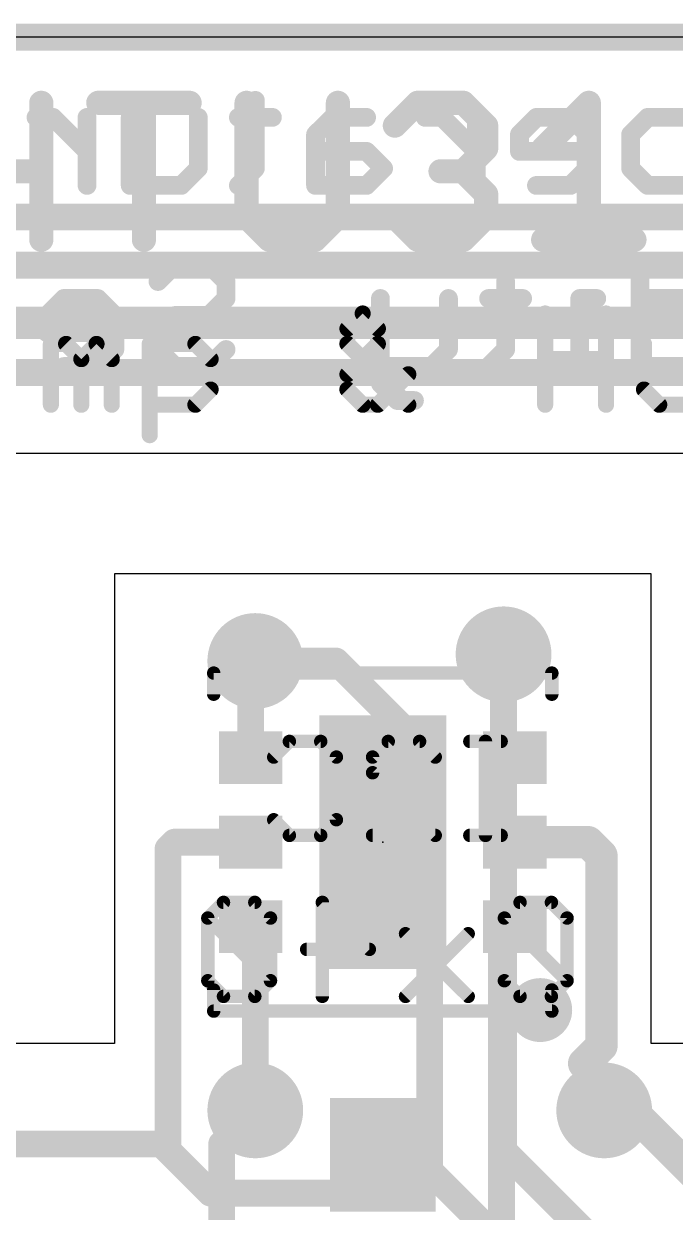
# Model space of a CAD drawing. Extents: x -0.1 to 25.5, y -0.1 to 17.9.
# Drawn here: x 9.3 to 15.47, y 6.66 to 17.91 of the extents above; entities that cross this region are included whole.
import ezdxf

# ---------------------------------------------------------------- set-up
doc = ezdxf.new("R2010")
doc.units = 0
for name, color, linetype in [('1', 12, 'CONTINUOUS'), ('16', 5, 'CONTINUOUS'), ('18', 110, 'CONTINUOUS'), ('20', 53, 'CONTINUOUS'), ('21', 40, 'CONTINUOUS'), ('22', 6, 'CONTINUOUS'), ('23', 53, 'CONTINUOUS')]:
    doc.layers.add(name, color=color, linetype=linetype)

# ---------------------------------------------------------------- blocks, each defined once
blk = doc.blocks.new('RECT')
blk.add_solid([(-0.5, -0.5), (0.5, -0.5), (-0.5, 0.5), (0.5, 0.5)])
blk = doc.blocks.new('ROUNDV')
at = {"const_width": 0.5}
blk.add_lwpolyline([(0, -0.25, 1), (0, 0.25, 1), (0, -0.25)], format="xyb", dxfattribs=at)

msp = doc.modelspace()

# ---------------------------------------------------------------- linework, layer by layer
at = {"layer": '1'}
for points, const_width in [([(0, 17.78), (25.4, 17.78)], 0.254), ([(6.338, 14.605), (16.3195, 14.605)], 0.254), ([(13.843, 11.938), (13.843, 11.067)], 0.254), ([(11.4935, 11.8745), (11.45, 11.7554)], 0.254), ([(11.45, 10.96), (11.45, 11.7554)], 0.254), ([(13.95, 10.96), (13.843, 11.067)], 0.254), ([(10.7315, 10.16), (10.668, 10.0965)], 0.254), ([(11.45, 10.16), (10.7315, 10.16)], 0.254), ([(13.95, 10.16), (14.6431, 10.16)], 0.3048), ([(14.6431, 10.16), (14.7701, 10.033)], 0.3048), ([(10.668, 10.0965), (10.668, 7.3025)], 0.254), ([(14.7701, 10.033), (14.7701, 8.2296)], 0.3048), ([(11.45, 9.36), (11.4935, 9.3165)], 0.254), ([(13.95, 9.36), (13.823, 9.233)], 0.254), ([(11.4935, 9.3165), (11.4935, 7.62)], 0.254), ([(13.823, 9.233), (13.823, 2.687)], 0.254), ([(14.7701, 8.2296), (14.605, 8.0645)], 0.3048), ([(14.605, 8.0645), (15.6845, 6.985)], 0.3048), ([(7.239, 7.3025), (10.6045, 7.3025)], 0.254), ([(10.668, 7.3025), (10.6045, 7.3025)], 0.254), ([(11.0704, 6.8366), (10.6045, 7.3025)], 0.254), ([(12.7, 7.2), (12.3366, 6.8366)], 0.254), ([(12.3366, 6.8366), (11.0704, 6.8366)], 0.254)]:
    msp.add_lwpolyline(points, dxfattribs=dict(at, const_width=const_width))
for points, const_width in [([(13.9065, 11.938, 1), (13.7795, 11.938)], 0.127), ([(11.5531, 11.8527, 1), (11.4339, 11.8963)], 0.127), ([(11.5135, 11.7554, 1), (11.3865, 11.7554)], 0.127), ([(11.3904, 11.7772, 1), (11.5096, 11.7336)], 0.127), ([(13.8879, 11.1119, 1), (13.7981, 11.0221)], 0.127), ([(13.7795, 11.067, 1), (13.9065, 11.067)], 0.127), ([(13.9051, 10.9151, 1), (13.9949, 11.0049)], 0.127), ([(11.3865, 10.96, 1), (11.5135, 10.96)], 0.127), ([(10.7315, 10.2235, 1), (10.7315, 10.0965)], 0.127), ([(10.7764, 10.1151, 1), (10.6866, 10.2049)], 0.127), ([(11.45, 10.0965, 1), (11.45, 10.2235)], 0.127), ([(13.95, 10.2362, 1), (13.95, 10.0838)], 0.1524), ([(14.697, 10.2139, 1), (14.5892, 10.1061)], 0.1524), ([(14.6431, 10.0838, 1), (14.6431, 10.2362)], 0.1524), ([(10.7315, 10.0965, 1), (10.6045, 10.0965)], 0.127), ([(10.6231, 10.1414, 1), (10.7129, 10.0516)], 0.127), ([(14.8463, 10.033, 1), (14.6939, 10.033)], 0.1524), ([(14.7162, 9.9791, 1), (14.824, 10.0869)], 0.1524), ([(11.4949, 9.4049, 1), (11.4051, 9.3151)], 0.127), ([(13.9949, 9.3151, 1), (13.9051, 9.4049)], 0.127), ([(11.557, 9.3165, 1), (11.43, 9.3165)], 0.127), ([(11.4486, 9.2716, 1), (11.5384, 9.3614)], 0.127), ([(13.8865, 9.233, 1), (13.7595, 9.233)], 0.127), ([(13.7781, 9.2779, 1), (13.8679, 9.1881)], 0.127), ([(14.824, 8.1757, 1), (14.7162, 8.2835)], 0.1524), ([(14.6589, 8.1184, 1), (14.5511, 8.0106)], 0.1524), ([(14.6939, 8.2296, 1), (14.8463, 8.2296)], 0.1524), ([(14.5511, 8.1184, 1), (14.6589, 8.0106)], 0.1524), ([(11.43, 7.62, 1), (11.557, 7.62)], 0.127), ([(10.6045, 7.366, 1), (10.6045, 7.239)], 0.127), ([(10.6494, 7.3474, 1), (10.5596, 7.2576)], 0.127), ([(10.6045, 7.239, 1), (10.6045, 7.366)], 0.127), ([(10.668, 7.239, 1), (10.668, 7.366)], 0.127), ([(10.6045, 7.3025, 1), (10.7315, 7.3025)], 0.127), ([(12.7449, 7.1551, 1), (12.6551, 7.2449)], 0.127), ([(11.0704, 6.9001, 1), (11.0704, 6.7731)], 0.127), ([(11.0255, 6.7917, 1), (11.1153, 6.8815)], 0.127), ([(12.2917, 6.8815, 1), (12.3815, 6.7917)], 0.127), ([(12.3366, 6.7731, 1), (12.3366, 6.9001)], 0.127)]:
    msp.add_lwpolyline(points, format="xyb", dxfattribs=dict(at, const_width=const_width))
at = {"layer": '16'}
for points, const_width in [([(0, 17.78), (25.4, 17.78)], 0.254), ([(17.576, 16.0782), (7.1882, 16.0782)], 0.254), ([(7.4295, 15.621), (17.2085, 15.621)], 0.254), ([(16.8656, 15.0749), (7.9469, 15.0749)], 0.3048), ([(13.843, 11.938), (13.843, 7.239)], 0.254), ([(12.2555, 11.8745), (11.4935, 11.8745)], 0.254), ([(13.1445, 10.9855), (12.2555, 11.8745)], 0.254), ([(13.1445, 10.9855), (13.1445, 7.0485)], 0.254), ([(11.4935, 7.62), (11.176, 7.3025)], 0.254), ([(11.176, 7.3025), (11.176, 3.3655)], 0.254), ([(18.542, 2.54), (13.843, 7.239)], 0.254), ([(13.1445, 7.0485), (16.51, 3.683)], 0.254)]:
    msp.add_lwpolyline(points, dxfattribs=dict(at, const_width=const_width))
at = {"layer": '16', "const_width": 0.127}
for points in [[(13.9065, 11.938, 1), (13.7795, 11.938)], [(11.4935, 11.938, 1), (11.4935, 11.811)], [(12.3004, 11.9194, 1), (12.2106, 11.8296)], [(12.2555, 11.811, 1), (12.2555, 11.938)], [(13.208, 10.9855, 1), (13.081, 10.9855)], [(13.0996, 10.9406, 1), (13.1894, 11.0304)], [(11.5384, 7.5751, 1), (11.4486, 7.6649)], [(11.2395, 7.3025, 1), (11.1125, 7.3025)], [(11.1311, 7.3474, 1), (11.2209, 7.2576)], [(13.8879, 7.2839, 1), (13.7981, 7.1941)], [(13.7795, 7.239, 1), (13.9065, 7.239)], [(13.1894, 7.0934, 1), (13.0996, 7.0036)], [(13.081, 7.0485, 1), (13.208, 7.0485)]]:
    msp.add_lwpolyline(points, format="xyb", dxfattribs=at)
at = {"layer": '20'}
for p, q in [((22.86, 17.78), (2.54, 17.78)), ((9.017, 13.843), (16.383, 13.843)), ((15.24, 12.7), (10.16, 12.7)), ((10.16, 12.7), (10.16, 8.255)), ((15.24, 8.255), (15.24, 12.7)), ((10.16, 8.255), (9.017, 8.255)), ((16.383, 8.255), (15.24, 8.255))]:
    msp.add_line(p, q, dxfattribs=at)
at = {"layer": '21'}
for points, const_width in [([(9.5259, 17.1588, 1), (9.4116, 17.1588)], 0.1143), ([(10.0077, 17.216, 1), (10.0077, 17.1017)], 0.1143), ([(10.4971, 17.1588, 1), (10.3828, 17.1588)], 0.1143), ([(10.8721, 17.1017, 1), (10.8721, 17.216)], 0.1143), ([(11.4682, 17.1588, 1), (11.3539, 17.1588)], 0.1143), ([(12.3325, 17.1588, 1), (12.2182, 17.1588)], 0.1143), ([(13.0304, 17.216, 1), (13.0304, 17.1017)], 0.1143), ([(13.0708, 17.1184, 1), (12.99, 17.1992)], 0.1143), ([(13.503, 17.1992, 1), (13.4221, 17.1184)], 0.1143), ([(13.4626, 17.1017, 1), (13.4626, 17.216)], 0.1143), ([(14.7069, 17.1588, 1), (14.5926, 17.1588)], 0.1143), ([(14.6902, 17.1184, 1), (14.6093, 17.1992)], 0.1143), ([(12.7739, 16.9831, 1), (12.8547, 16.9023)], 0.1143), ([(13.7358, 16.9427, 1), (13.6215, 16.9427)], 0.1143), ([(13.6382, 16.9023, 1), (13.719, 16.9831)], 0.1143), ([(13.6215, 16.7266, 1), (13.7358, 16.7266)], 0.1143), ([(13.719, 16.6862, 1), (13.6382, 16.767)], 0.1143), ([(14.1772, 16.767, 1), (14.258, 16.6862)], 0.1143), ([(9.4688, 16.4534, 1), (9.4688, 16.5677)], 0.1143), ([(13.2465, 16.5677, 1), (13.2465, 16.4534)], 0.1143), ([(13.503, 16.551, 1), (13.4221, 16.4701)], 0.1143), ([(13.4221, 16.551, 1), (13.503, 16.4701)], 0.1143), ([(13.4626, 16.4534, 1), (13.4626, 16.5677)], 0.1143), ([(13.7358, 16.2945, 1), (13.6215, 16.2945)], 0.1143), ([(13.6382, 16.2541, 1), (13.719, 16.3349)], 0.1143), ([(11.4514, 16.1188, 1), (11.3706, 16.038)], 0.1143), ([(11.3539, 16.0784, 1), (11.4682, 16.0784)], 0.1143), ([(12.2182, 16.0784, 1), (12.3325, 16.0784)], 0.1143), ([(12.3158, 16.038, 1), (12.2349, 16.1188)], 0.1143), ([(12.8547, 16.1188, 1), (12.7739, 16.038)], 0.1143), ([(13.6215, 16.0784, 1), (13.7358, 16.0784)], 0.1143), ([(13.719, 16.038, 1), (13.6382, 16.1188)], 0.1143), ([(11.6271, 15.9195, 1), (11.6271, 15.8052)], 0.1143), ([(12.0593, 15.8052, 1), (12.0593, 15.9195)], 0.1143), ([(13.0304, 15.9195, 1), (13.0304, 15.8052)], 0.1143), ([(13.4626, 15.8052, 1), (13.4626, 15.9195)], 0.1143), ([(14.2176, 15.9195, 1), (14.2176, 15.8052)], 0.1143), ([(15.0819, 15.8052, 1), (15.0819, 15.9195)], 0.1143), ([(9.4116, 15.8623, 1), (9.5259, 15.8623)], 0.1143), ([(10.3828, 15.8623, 1), (10.4971, 15.8623)], 0.1143), ([(11.5867, 15.8219, 1), (11.6675, 15.9027)], 0.1143), ([(12.0189, 15.9027, 1), (12.0997, 15.8219)], 0.1143), ([(12.99, 15.8219, 1), (13.0708, 15.9027)], 0.1143), ([(13.4221, 15.9027, 1), (13.503, 15.8219)], 0.1143), ([(14.5926, 15.8623, 1), (14.7069, 15.8623)], 0.1143), ([(12.5367, 15.1915, 1), (12.4828, 15.1376)], 0.0762), ([(12.5367, 15.1376, 1), (12.4828, 15.1915)], 0.0762), ([(14.2748, 15.1645, 1), (14.1986, 15.1645)], 0.0762), ([(14.851, 15.1645, 1), (14.7748, 15.1645)], 0.0762), ([(12.3387, 15.0474, 1), (12.3926, 14.9935)], 0.0762), ([(12.4038, 15.0205, 1), (12.3276, 15.0205)], 0.0762), ([(12.6919, 15.0205, 1), (12.6157, 15.0205)], 0.0762), ([(12.6268, 14.9935, 1), (12.6807, 15.0474)], 0.0762), ([(9.5972, 14.8764, 1), (9.521, 14.8764)], 0.0762), ([(9.5591, 14.9145, 1), (9.5591, 14.8383)], 0.0762), ([(9.7301, 14.9034, 1), (9.6762, 14.8495)], 0.0762), ([(9.7032, 14.8383, 1), (9.7032, 14.9145)], 0.0762), ([(10.0182, 14.9034, 1), (9.9643, 14.8495)], 0.0762), ([(10.0182, 14.8495, 1), (9.9643, 14.9034)], 0.0762), ([(10.5327, 14.8764, 1), (10.4565, 14.8764)], 0.0762), ([(10.4946, 14.9145, 1), (10.4946, 14.8383)], 0.0762), ([(10.9537, 14.9034, 1), (10.8998, 14.8495)], 0.0762), ([(10.9268, 14.8383, 1), (10.9268, 14.9145)], 0.0762), ([(12.3926, 14.9034, 1), (12.3387, 14.8495)], 0.0762), ([(12.3276, 14.8764, 1), (12.4038, 14.8764)], 0.0762), ([(12.6157, 14.8764, 1), (12.6919, 14.8764)], 0.0762), ([(12.6807, 14.8495, 1), (12.6268, 14.9034)], 0.0762), ([(15.2103, 14.8764, 1), (15.1341, 14.8764)], 0.0762), ([(9.8853, 14.7324, 1), (9.8091, 14.7324)], 0.0762), ([(9.8203, 14.7593, 1), (9.8742, 14.7054)], 0.0762), ([(9.8203, 14.7054, 1), (9.8742, 14.7593)], 0.0762), ([(10.1734, 14.7324, 1), (10.0972, 14.7324)], 0.0762), ([(10.1084, 14.7054, 1), (10.1623, 14.7593)], 0.0762), ([(11.1089, 14.7324, 1), (11.0327, 14.7324)], 0.0762), ([(11.0439, 14.7054, 1), (11.0978, 14.7593)], 0.0762), ([(14.2367, 14.7705, 1), (14.2367, 14.6943)], 0.0762), ([(14.8129, 14.6943, 1), (14.8129, 14.7705)], 0.0762), ([(12.3387, 14.6153, 1), (12.3926, 14.5614)], 0.0762), ([(12.4038, 14.5883, 1), (12.3276, 14.5883)], 0.0762), ([(12.9688, 14.5614, 1), (12.9149, 14.6153)], 0.0762), ([(11.0978, 14.4173, 1), (11.0439, 14.4712)], 0.0762), ([(12.3926, 14.4712, 1), (12.3387, 14.4173)], 0.0762), ([(15.1992, 14.4712, 1), (15.1453, 14.4173)], 0.0762), ([(11.0327, 14.4443, 1), (11.1089, 14.4443)], 0.0762), ([(12.3276, 14.4443, 1), (12.4038, 14.4443)], 0.0762), ([(15.1341, 14.4443, 1), (15.2103, 14.4443)], 0.0762), ([(9.521, 14.3002, 1), (9.5972, 14.3002)], 0.0762), ([(9.8091, 14.3002, 1), (9.8853, 14.3002)], 0.0762), ([(10.0972, 14.3002, 1), (10.1734, 14.3002)], 0.0762), ([(10.4946, 14.3383, 1), (10.4946, 14.2621)], 0.0762), ([(10.8998, 14.3271, 1), (10.9537, 14.2733)], 0.0762), ([(10.9268, 14.2621, 1), (10.9268, 14.3383)], 0.0762), ([(12.5097, 14.3383, 1), (12.5097, 14.2621)], 0.0762), ([(12.4828, 14.2733, 1), (12.5367, 14.3271)], 0.0762), ([(12.6268, 14.3271, 1), (12.6807, 14.2733)], 0.0762), ([(12.6538, 14.2621, 1), (12.6538, 14.3383)], 0.0762), ([(12.9149, 14.2733, 1), (12.9688, 14.3271)], 0.0762), ([(14.1986, 14.3002, 1), (14.2748, 14.3002)], 0.0762), ([(14.7748, 14.3002, 1), (14.851, 14.3002)], 0.0762), ([(15.3163, 14.3383, 1), (15.3163, 14.2621)], 0.0762), ([(15.2893, 14.2733, 1), (15.3432, 14.3271)], 0.0762), ([(10.4565, 14.0121, 1), (10.5327, 14.0121)], 0.0762), ([(11.1, 11.7918, 1), (11.1, 11.7282)], 0.0635), ([(11.1318, 11.76, 1), (11.0682, 11.76)], 0.0635), ([(14.3318, 11.76, 1), (14.2683, 11.76)], 0.0635), ([(14.3, 11.7282, 1), (14.3, 11.7918)], 0.0635), ([(11.0682, 11.56, 1), (11.1318, 11.56)], 0.0635), ([(14.2683, 11.56, 1), (14.3318, 11.56)], 0.0635), ([(11.1318, 8.76, 1), (11.0682, 8.76)], 0.0635), ([(14.19, 8.42, 1), (14.19, 8.72, 1), (14.19, 8.42)], 0.3048), ([(14.3318, 8.76, 1), (14.2683, 8.76)], 0.0635), ([(11.0682, 8.56, 1), (11.1318, 8.56)], 0.0635), ([(11.1, 8.5918, 1), (11.1, 8.5282)], 0.0635), ([(14.2683, 8.56, 1), (14.3318, 8.56)], 0.0635), ([(14.3, 8.5282, 1), (14.3, 8.5918)], 0.0635)]:
    msp.add_lwpolyline(points, format="xyb", dxfattribs=dict(at, const_width=const_width))
for points, const_width in [([(9.4688, 17.1588), (9.4688, 15.8623)], 0.2286), ([(10.0077, 17.1588), (10.8721, 17.1588)], 0.2286), ([(10.4399, 15.8623), (10.4399, 17.1588)], 0.2286), ([(11.411, 17.1588), (11.411, 16.0784)], 0.2286), ([(12.2754, 16.0784), (12.2754, 17.1588)], 0.2286), ([(12.8143, 16.9427), (13.0304, 17.1588)], 0.2286), ([(13.0304, 17.1588), (13.4626, 17.1588)], 0.2286), ([(13.4626, 17.1588), (13.6786, 16.9427)], 0.2286), ([(14.2176, 16.7266), (14.6497, 17.1588)], 0.2286), ([(14.6497, 17.1588), (14.6497, 15.8623)], 0.2286), ([(13.6786, 16.9427), (13.6786, 16.7266)], 0.2286), ([(13.6786, 16.7266), (13.4626, 16.5106)], 0.2286), ([(8.6045, 16.5106), (9.4688, 16.5106)], 0.2286), ([(13.4626, 16.5106), (13.2465, 16.5106)], 0.2286), ([(13.4626, 16.5106), (13.6786, 16.2945)], 0.2286), ([(13.6786, 16.2945), (13.6786, 16.0784)], 0.2286), ([(11.411, 16.0784), (11.6271, 15.8623)], 0.2286), ([(12.0593, 15.8623), (12.2754, 16.0784)], 0.2286), ([(13.0304, 15.8623), (12.8143, 16.0784)], 0.2286), ([(13.6786, 16.0784), (13.4626, 15.8623)], 0.2286), ([(11.6271, 15.8623), (12.0593, 15.8623)], 0.2286), ([(13.4626, 15.8623), (13.0304, 15.8623)], 0.2286), ([(14.2176, 15.8623), (15.0819, 15.8623)], 0.2286), ([(12.5097, 15.1645), (12.3657, 15.0205)], 0.1524), ([(12.6538, 15.0205), (12.5097, 15.1645)], 0.1524), ([(14.2367, 14.3002), (14.2367, 15.1645)], 0.1524), ([(14.8129, 15.1645), (14.8129, 14.3002)], 0.1524), ([(12.3657, 15.0205), (12.3657, 14.8764)], 0.1524), ([(12.6538, 14.8764), (12.6538, 15.0205)], 0.1524), ([(9.5591, 14.3002), (9.5591, 14.8764)], 0.1524), ([(9.5591, 14.8764), (9.7032, 14.8764)], 0.1524), ([(9.7032, 14.8764), (9.8472, 14.7324)], 0.1524), ([(9.8472, 14.7324), (9.9913, 14.8764)], 0.1524), ([(9.9913, 14.8764), (10.1353, 14.7324)], 0.1524), ([(10.4946, 14.0121), (10.4946, 14.8764)], 0.1524), ([(10.4946, 14.8764), (10.9268, 14.8764)], 0.1524), ([(10.9268, 14.8764), (11.0708, 14.7324)], 0.1524), ([(12.3657, 14.5883), (12.6538, 14.8764)], 0.1524), ([(12.3657, 14.8764), (12.9419, 14.3002)], 0.1524), ([(15.1722, 14.8764), (15.1722, 14.4443)], 0.1524), ([(9.8472, 14.7324), (9.8472, 14.3002)], 0.1524), ([(10.1353, 14.7324), (10.1353, 14.3002)], 0.1524), ([(11.0708, 14.7324), (11.0708, 14.4443)], 0.1524), ([(14.2367, 14.7324), (14.8129, 14.7324)], 0.1524), ([(12.3657, 14.4443), (12.3657, 14.5883)], 0.1524), ([(12.9419, 14.5883), (12.6538, 14.3002)], 0.1524), ([(11.0708, 14.4443), (10.9268, 14.3002)], 0.1524), ([(12.5097, 14.3002), (12.3657, 14.4443)], 0.1524), ([(15.1722, 14.4443), (15.3163, 14.3002)], 0.1524), ([(10.9268, 14.3002), (10.4946, 14.3002)], 0.1524), ([(12.6538, 14.3002), (12.5097, 14.3002)], 0.1524), ([(15.3163, 14.3002), (15.7484, 14.3002)], 0.1524), ([(14.3, 11.76), (11.1, 11.76)], 0.127), ([(11.1, 11.76), (11.1, 11.56)], 0.127), ([(14.3, 11.56), (14.3, 11.76)], 0.127), ([(11.1, 8.56), (11.1, 8.76)], 0.127), ([(14.3, 8.76), (14.3, 8.56)], 0.127), ([(14.3, 8.56), (11.1, 8.56)], 0.127)]:
    msp.add_lwpolyline(points, dxfattribs=dict(at, const_width=const_width))
at = {"layer": '22'}
for points, const_width in [([(11.5389, 17.1817, 1), (11.45, 17.1817)], 0.0889), ([(9.4184, 17.0651, 1), (9.4184, 16.9762)], 0.0889), ([(9.6108, 17.0521, 1), (9.5479, 16.9892)], 0.0889), ([(9.5794, 16.9762, 1), (9.5794, 17.0651)], 0.0889), ([(9.9458, 17.0207, 1), (9.8569, 17.0207)], 0.0889), ([(10.3543, 17.0207, 1), (10.2654, 17.0207)], 0.0889), ([(10.9983, 17.0207, 1), (10.9094, 17.0207)], 0.0889), ([(11.3335, 17.0651, 1), (11.3335, 16.9762)], 0.0889), ([(11.6555, 16.9762, 1), (11.6555, 17.0651)], 0.0889), ([(12.2249, 17.0651, 1), (12.2249, 16.9762)], 0.0889), ([(12.2563, 16.9892, 1), (12.1935, 17.0521)], 0.0889), ([(12.5469, 16.9762, 1), (12.5469, 17.0651)], 0.0889), ([(13.102, 17.0651, 1), (13.102, 16.9762)], 0.0889), ([(13.2944, 17.0521, 1), (13.2315, 16.9892)], 0.0889), ([(13.263, 16.9762, 1), (13.263, 17.0651)], 0.0889), ([(13.6294, 17.0207, 1), (13.5405, 17.0207)], 0.0889), ([(14.1544, 17.0651, 1), (14.1544, 16.9762)], 0.0889), ([(14.1858, 16.9892, 1), (14.123, 17.0521)], 0.0889), ([(14.5079, 17.0521, 1), (14.445, 16.9892)], 0.0889), ([(14.4764, 16.9762, 1), (14.4764, 17.0651)], 0.0889), ([(15.2069, 17.0651, 1), (15.2069, 16.9762)], 0.0889), ([(15.2383, 16.9892, 1), (15.1754, 17.0521)], 0.0889), ([(12.0325, 16.8911, 1), (12.0953, 16.8282)], 0.0889), ([(12.1084, 16.8597, 1), (12.0195, 16.8597)], 0.0889), ([(14.0379, 16.8597, 1), (13.949, 16.8597)], 0.0889), ([(13.962, 16.8911, 1), (14.0248, 16.8282)], 0.0889), ([(14.6819, 16.8597, 1), (14.593, 16.8597)], 0.0889), ([(14.606, 16.8282, 1), (14.6689, 16.8911)], 0.0889), ([(15.0144, 16.8911, 1), (15.0773, 16.8282)], 0.0889), ([(15.0903, 16.8597, 1), (15.0014, 16.8597)], 0.0889), ([(9.8699, 16.6672, 1), (9.9328, 16.7301)], 0.0889), ([(12.0639, 16.7431, 1), (12.0639, 16.6542)], 0.0889), ([(12.5783, 16.7301, 1), (12.5155, 16.6672)], 0.0889), ([(12.5469, 16.6542, 1), (12.5469, 16.7431)], 0.0889), ([(13.5535, 16.6672, 1), (13.6164, 16.7301)], 0.0889), ([(13.9934, 16.7431, 1), (13.9934, 16.6542)], 0.0889), ([(14.6374, 16.6542, 1), (14.6374, 16.7431)], 0.0889), ([(13.949, 16.6987, 1), (14.0379, 16.6987)], 0.0889), ([(10.9094, 16.5377, 1), (10.9983, 16.5377)], 0.0889), ([(10.9853, 16.5062, 1), (10.9224, 16.5691)], 0.0889), ([(11.45, 16.5377, 1), (11.5389, 16.5377)], 0.0889), ([(11.5259, 16.5062, 1), (11.463, 16.5691)], 0.0889), ([(12.7394, 16.5062, 1), (12.6765, 16.5691)], 0.0889), ([(12.6765, 16.5062, 1), (12.7394, 16.5691)], 0.0889), ([(14.593, 16.5377, 1), (14.6819, 16.5377)], 0.0889), ([(14.6689, 16.5062, 1), (14.606, 16.5691)], 0.0889), ([(15.0773, 16.5691, 1), (15.0144, 16.5062)], 0.0889), ([(15.0014, 16.5377, 1), (15.0903, 16.5377)], 0.0889), ([(10.3098, 16.4211, 1), (10.3098, 16.3322)], 0.0889), ([(10.7614, 16.4081, 1), (10.8243, 16.3452)], 0.0889), ([(10.7928, 16.3322, 1), (10.7928, 16.4211)], 0.0889), ([(11.302, 16.4081, 1), (11.3649, 16.3452)], 0.0889), ([(12.0639, 16.4211, 1), (12.0639, 16.3322)], 0.0889), ([(12.5155, 16.4081, 1), (12.5783, 16.3452)], 0.0889), ([(12.5469, 16.3322, 1), (12.5469, 16.4211)], 0.0889), ([(14.1544, 16.4211, 1), (14.1544, 16.3322)], 0.0889), ([(14.445, 16.4081, 1), (14.5079, 16.3452)], 0.0889), ([(14.4764, 16.3322, 1), (14.4764, 16.4211)], 0.0889), ([(15.2069, 16.4211, 1), (15.2069, 16.3322)], 0.0889), ([(15.1754, 16.3452, 1), (15.2383, 16.4081)], 0.0889), ([(9.8569, 16.3767, 1), (9.9458, 16.3767)], 0.0889), ([(10.2654, 16.3767, 1), (10.3543, 16.3767)], 0.0889), ([(12.0195, 16.3767, 1), (12.1084, 16.3767)], 0.0889), ([(13.5405, 16.3767, 1), (13.6294, 16.3767)], 0.0889), ([(14.6086, 15.7892, 1), (14.5197, 15.7892)], 0.0889), ([(10.7339, 15.6726, 1), (10.7339, 15.5837)], 0.0889), ([(10.7654, 15.5967, 1), (10.7025, 15.6596)], 0.0889), ([(11.0874, 15.6596, 1), (11.0245, 15.5967)], 0.0889), ([(11.0559, 15.5837, 1), (11.0559, 15.6726)], 0.0889), ([(14.5197, 15.6282, 1), (14.6086, 15.6282)], 0.0889), ([(15.178, 15.6282, 1), (15.0891, 15.6282)], 0.0889), ([(10.5415, 15.4986, 1), (10.6044, 15.4357)], 0.0889), ([(11.2614, 15.4672, 1), (11.1725, 15.4672)], 0.0889), ([(11.1855, 15.4357, 1), (11.2484, 15.4986)], 0.0889), ([(13.9069, 15.4672, 1), (13.818, 15.4672)], 0.0889), ([(9.6815, 15.3506, 1), (9.6815, 15.2617)], 0.0889), ([(9.7129, 15.2747, 1), (9.65, 15.3376)], 0.0889), ([(10.0349, 15.3376, 1), (9.972, 15.2747)], 0.0889), ([(10.0035, 15.2617, 1), (10.0035, 15.3506)], 0.0889), ([(11.1725, 15.3062, 1), (11.2614, 15.3062)], 0.0889), ([(11.2484, 15.2747, 1), (11.1855, 15.3376)], 0.0889), ([(12.7223, 15.3062, 1), (12.6334, 15.3062)], 0.0889), ([(13.3663, 15.3062, 1), (13.2774, 15.3062)], 0.0889), ([(13.7015, 15.3506, 1), (13.7015, 15.2617)], 0.0889), ([(14.0235, 15.2617, 1), (14.0235, 15.3506)], 0.0889), ([(14.5641, 15.3506, 1), (14.5641, 15.2617)], 0.0889), ([(14.6086, 15.3062, 1), (14.5197, 15.3062)], 0.0889), ([(14.7251, 15.2617, 1), (14.7251, 15.3506)], 0.0889), ([(15.1336, 15.3506, 1), (15.1336, 15.2617)], 0.0889), ([(9.489, 15.1766, 1), (9.5519, 15.1137)], 0.0889), ([(9.5649, 15.1452, 1), (9.476, 15.1452)], 0.0889), ([(10.2089, 15.1452, 1), (10.12, 15.1452)], 0.0889), ([(10.1331, 15.1137, 1), (10.1959, 15.1766)], 0.0889), ([(10.7339, 15.1896, 1), (10.7339, 15.1007)], 0.0889), ([(10.7654, 15.1137, 1), (10.7025, 15.1766)], 0.0889), ([(11.0245, 15.1766, 1), (11.0874, 15.1137)], 0.0889), ([(11.0559, 15.1007, 1), (11.0559, 15.1896)], 0.0889), ([(9.5205, 15.0286, 1), (9.5205, 14.9397)], 0.0889), ([(9.476, 14.9842, 1), (9.5649, 14.9842)], 0.0889), ([(10.1645, 14.9397, 1), (10.1645, 15.0286)], 0.0889), ([(10.6174, 14.9842, 1), (10.5285, 14.9842)], 0.0889), ([(10.5415, 15.0156, 1), (10.6044, 14.9527)], 0.0889), ([(10.12, 14.8232, 1), (10.2089, 14.8232)], 0.0889), ([(10.1959, 14.7917, 1), (10.1331, 14.8546)], 0.0889), ([(10.6044, 14.8546, 1), (10.5415, 14.7917)], 0.0889), ([(10.5285, 14.8232, 1), (10.6174, 14.8232)], 0.0889), ([(11.2484, 14.7917, 1), (11.1855, 14.8546)], 0.0889), ([(13.2774, 14.8232, 1), (13.3663, 14.8232)], 0.0889), ([(13.3533, 14.7917, 1), (13.2904, 14.8546)], 0.0889), ([(13.818, 14.8232, 1), (13.9069, 14.8232)], 0.0889), ([(13.8939, 14.7917, 1), (13.8311, 14.8546)], 0.0889), ([(9.6815, 14.7066, 1), (9.6815, 14.6177)], 0.0889), ([(10.0035, 14.6177, 1), (10.0035, 14.7066)], 0.0889), ([(10.7339, 14.7066, 1), (10.7339, 14.6177)], 0.0889), ([(11.0559, 14.6177, 1), (11.0559, 14.7066)], 0.0889), ([(12.6778, 14.7066, 1), (12.6778, 14.6177)], 0.0889), ([(13.1609, 14.6177, 1), (13.1609, 14.7066)], 0.0889), ([(14.4031, 14.7066, 1), (14.4031, 14.6177)], 0.0889), ([(14.7251, 14.6177, 1), (14.7251, 14.7066)], 0.0889), ([(15.1336, 14.7066, 1), (15.1336, 14.6177)], 0.0889), ([(9.972, 14.6936, 1), (10.0349, 14.6307)], 0.0889), ([(10.7025, 14.6307, 1), (10.7654, 14.6936)], 0.0889), ([(11.0245, 14.6936, 1), (11.0874, 14.6307)], 0.0889), ([(13.1294, 14.6936, 1), (13.1923, 14.6307)], 0.0889), ([(13.6701, 14.6936, 1), (13.7329, 14.6307)], 0.0889), ([(14.5197, 14.6622, 1), (14.6086, 14.6622)], 0.0889), ([(15.0891, 14.6622, 1), (15.178, 14.6622)], 0.0889), ([(12.7093, 14.5326, 1), (12.6464, 14.4697)], 0.0889), ([(12.6334, 14.5011, 1), (12.7223, 14.5011)], 0.0889), ([(12.8388, 14.3846, 1), (12.8388, 14.2957)], 0.0889), ([(12.8074, 14.3087, 1), (12.8703, 14.3716)], 0.0889), ([(12.9999, 14.2957, 1), (12.9999, 14.3846)], 0.0889), ([(11.8163, 11.145, 1), (11.8163, 11.0815)], 0.0635), ([(11.8387, 11.0908, 1), (11.7938, 11.1357)], 0.0635), ([(12.1353, 11.1357, 1), (12.0904, 11.0908)], 0.0635), ([(12.1129, 11.0815, 1), (12.1129, 11.145)], 0.0635), ([(12.7518, 11.145, 1), (12.7518, 11.0815)], 0.0635), ([(12.7743, 11.0908, 1), (12.7294, 11.1357)], 0.0635), ([(13.0708, 11.1357, 1), (13.0259, 11.0908)], 0.0635), ([(13.0484, 11.0815, 1), (13.0484, 11.145)], 0.0635), ([(13.5238, 11.145, 1), (13.5238, 11.0815)], 0.0635), ([(13.7038, 11.1133, 1), (13.6403, 11.1133)], 0.0635), ([(13.8204, 11.0815, 1), (13.8204, 11.145)], 0.0635), ([(12.2929, 10.965, 1), (12.2294, 10.965)], 0.0635), ([(12.6353, 10.965, 1), (12.5718, 10.965)], 0.0635), ([(11.6455, 10.9874, 1), (11.6904, 10.9425)], 0.0635), ([(12.2387, 10.9425, 1), (12.2836, 10.9874)], 0.0635), ([(12.5811, 10.9874, 1), (12.626, 10.9425)], 0.0635), ([(13.1742, 10.9425, 1), (13.2191, 10.9874)], 0.0635), ([(12.5718, 10.8167, 1), (12.6353, 10.8167)], 0.0635), ([(12.626, 10.8391, 1), (12.5811, 10.7942)], 0.0635), ([(11.6904, 10.3942, 1), (11.6455, 10.3493)], 0.0635), ([(12.2294, 10.3718, 1), (12.2929, 10.3718)], 0.0635), ([(12.2836, 10.3493, 1), (12.2387, 10.3942)], 0.0635), ([(11.8163, 10.2553, 1), (11.8163, 10.1918)], 0.0635), ([(11.7938, 10.201, 1), (11.8387, 10.246)], 0.0635), ([(12.0904, 10.246, 1), (12.1353, 10.201)], 0.0635), ([(12.1129, 10.1918, 1), (12.1129, 10.2553)], 0.0635), ([(12.6035, 10.2553, 1), (12.6035, 10.1918)], 0.0635), ([(13.1742, 10.201, 1), (13.2191, 10.246)], 0.0635), ([(13.1967, 10.1918, 1), (13.1967, 10.2553)], 0.0635), ([(13.5238, 10.2553, 1), (13.5238, 10.1918)], 0.0635), ([(13.6403, 10.2235, 1), (13.7038, 10.2235)], 0.0635), ([(13.8204, 10.1918, 1), (13.8204, 10.2553)], 0.0635), ([(11.1926, 9.621, 1), (11.1926, 9.5575)], 0.0635), ([(11.2151, 9.5668, 1), (11.1702, 9.6117)], 0.0635), ([(11.5116, 9.6117, 1), (11.4667, 9.5668)], 0.0635), ([(11.4892, 9.5575, 1), (11.4892, 9.621)], 0.0635), ([(12.1599, 9.5893, 1), (12.0964, 9.5893)], 0.0635), ([(12.1506, 9.6117, 1), (12.1057, 9.5668)], 0.0635), ([(13.9992, 9.621, 1), (13.9992, 9.5575)], 0.0635), ([(14.0216, 9.5668, 1), (13.9767, 9.6117)], 0.0635), ([(14.3182, 9.6117, 1), (14.2733, 9.5668)], 0.0635), ([(14.2957, 9.5575, 1), (14.2957, 9.621)], 0.0635), ([(11.0761, 9.441, 1), (11.0126, 9.441)], 0.0635), ([(11.0668, 9.4634, 1), (11.0219, 9.4185)], 0.0635), ([(11.0219, 9.4634, 1), (11.0668, 9.4185)], 0.0635), ([(11.6692, 9.441, 1), (11.6057, 9.441)], 0.0635), ([(11.615, 9.4185, 1), (11.6599, 9.4634)], 0.0635), ([(13.8826, 9.441, 1), (13.8191, 9.441)], 0.0635), ([(13.8733, 9.4634, 1), (13.8284, 9.4185)], 0.0635), ([(13.8284, 9.4634, 1), (13.8733, 9.4185)], 0.0635), ([(14.4758, 9.441, 1), (14.4123, 9.441)], 0.0635), ([(14.4216, 9.4185, 1), (14.4665, 9.4634)], 0.0635), ([(12.9378, 9.3151, 1), (12.8929, 9.2702)], 0.0635), ([(13.531, 9.2702, 1), (13.4861, 9.3151)], 0.0635), ([(11.9798, 9.1761, 1), (11.9798, 9.1126)], 0.0635), ([(12.5506, 9.1219, 1), (12.5955, 9.1668)], 0.0635), ([(12.573, 9.1126, 1), (12.573, 9.1761)], 0.0635), ([(11.0668, 8.8702, 1), (11.0219, 8.8253)], 0.0635), ([(11.6599, 8.8253, 1), (11.615, 8.8702)], 0.0635), ([(11.615, 8.8253, 1), (11.6599, 8.8702)], 0.0635), ([(13.8733, 8.8702, 1), (13.8284, 8.8253)], 0.0635), ([(14.4665, 8.8253, 1), (14.4216, 8.8702)], 0.0635), ([(14.4216, 8.8253, 1), (14.4665, 8.8702)], 0.0635), ([(11.0126, 8.8478, 1), (11.0761, 8.8478)], 0.0635), ([(11.6057, 8.8478, 1), (11.6692, 8.8478)], 0.0635), ([(13.8191, 8.8478, 1), (13.8826, 8.8478)], 0.0635), ([(14.4123, 8.8478, 1), (14.4758, 8.8478)], 0.0635), ([(11.1926, 8.7313, 1), (11.1926, 8.6677)], 0.0635), ([(11.1702, 8.677, 1), (11.2151, 8.722)], 0.0635), ([(11.4667, 8.722, 1), (11.5116, 8.677)], 0.0635), ([(11.4892, 8.6677, 1), (11.4892, 8.7313)], 0.0635), ([(12.0964, 8.6995, 1), (12.1599, 8.6995)], 0.0635), ([(12.8929, 8.722, 1), (12.9378, 8.677)], 0.0635), ([(13.4861, 8.677, 1), (13.531, 8.722)], 0.0635), ([(13.9992, 8.7313, 1), (13.9992, 8.6677)], 0.0635), ([(13.9767, 8.677, 1), (14.0216, 8.722)], 0.0635), ([(14.2733, 8.722, 1), (14.3182, 8.677)], 0.0635), ([(14.2957, 8.6677, 1), (14.2957, 8.7313)], 0.0635)]:
    msp.add_lwpolyline(points, format="xyb", dxfattribs=dict(at, const_width=const_width))
for points, const_width in [([(11.4945, 17.1817), (11.4945, 16.5377)], 0.1778), ([(9.5794, 17.0207), (9.4184, 17.0207)], 0.1778), ([(9.9014, 16.6987), (9.5794, 17.0207)], 0.1778), ([(9.9014, 16.3767), (9.9014, 17.0207)], 0.1778), ([(10.3098, 16.3767), (10.3098, 17.0207)], 0.1778), ([(10.9538, 17.0207), (10.9538, 16.5377)], 0.1778), ([(11.6555, 17.0207), (11.3335, 17.0207)], 0.1778), ([(12.2249, 17.0207), (12.0639, 16.8597)], 0.1778), ([(12.5469, 17.0207), (12.2249, 17.0207)], 0.1778), ([(13.263, 17.0207), (13.102, 17.0207)], 0.1778), ([(13.585, 16.6987), (13.263, 17.0207)], 0.1778), ([(13.585, 16.3767), (13.585, 17.0207)], 0.1778), ([(14.1544, 17.0207), (13.9934, 16.8597)], 0.1778), ([(14.4764, 17.0207), (14.1544, 17.0207)], 0.1778), ([(14.6374, 16.8597), (14.4764, 17.0207)], 0.1778), ([(15.2069, 17.0207), (15.0459, 16.8597)], 0.1778), ([(15.6899, 17.0207), (15.2069, 17.0207)], 0.1778), ([(12.0639, 16.8597), (12.0639, 16.3767)], 0.1778), ([(13.9934, 16.8597), (13.9934, 16.6987)], 0.1778), ([(14.6374, 16.5377), (14.6374, 16.8597)], 0.1778), ([(15.0459, 16.8597), (15.0459, 16.5377)], 0.1778), ([(12.5469, 16.6987), (12.0639, 16.6987)], 0.1778), ([(12.7079, 16.5377), (12.5469, 16.6987)], 0.1778), ([(13.9934, 16.6987), (14.6374, 16.6987)], 0.1778), ([(10.9538, 16.5377), (10.7928, 16.3767)], 0.1778), ([(11.4945, 16.5377), (11.3335, 16.3767)], 0.1778), ([(12.5469, 16.3767), (12.7079, 16.5377)], 0.1778), ([(14.4764, 16.3767), (14.6374, 16.5377)], 0.1778), ([(15.0459, 16.5377), (15.2069, 16.3767)], 0.1778), ([(10.7928, 16.3767), (10.3098, 16.3767)], 0.1778), ([(12.0639, 16.3767), (12.5469, 16.3767)], 0.1778), ([(14.1544, 16.3767), (14.4764, 16.3767)], 0.1778), ([(15.2069, 16.3767), (15.6899, 16.3767)], 0.1778), ([(14.5641, 15.7892), (14.5641, 15.6282)], 0.1778), ([(10.5729, 15.4672), (10.7339, 15.6282)], 0.1778), ([(10.7339, 15.6282), (11.0559, 15.6282)], 0.1778), ([(11.0559, 15.6282), (11.2169, 15.4672)], 0.1778), ([(15.1336, 15.6282), (15.1336, 14.6622)], 0.1778), ([(11.2169, 15.4672), (11.2169, 15.3062)], 0.1778), ([(13.8625, 15.4672), (13.8625, 14.8232)], 0.1778), ([(9.6815, 15.3062), (9.5205, 15.1452)], 0.1778), ([(10.0035, 15.3062), (9.6815, 15.3062)], 0.1778), ([(10.1645, 15.1452), (10.0035, 15.3062)], 0.1778), ([(11.2169, 15.3062), (11.0559, 15.1452)], 0.1778), ([(12.6778, 15.3062), (12.6778, 14.5011)], 0.1778), ([(13.3219, 15.3062), (13.3219, 14.8232)], 0.1778), ([(14.0235, 15.3062), (13.7015, 15.3062)], 0.1778), ([(14.7251, 15.3062), (14.5641, 15.3062)], 0.1778), ([(14.5641, 15.3062), (14.5641, 14.6622)], 0.1778), ([(15.6166, 15.3062), (15.1336, 15.3062)], 0.1778), ([(9.5205, 15.1452), (9.5205, 14.9842)], 0.1778), ([(10.1645, 14.8232), (10.1645, 15.1452)], 0.1778), ([(10.7339, 15.1452), (10.5729, 14.9842)], 0.1778), ([(11.0559, 15.1452), (10.7339, 15.1452)], 0.1778), ([(9.5205, 14.9842), (10.1645, 14.9842)], 0.1778), ([(10.5729, 14.9842), (10.5729, 14.8232)], 0.1778), ([(10.0035, 14.6622), (10.1645, 14.8232)], 0.1778), ([(10.5729, 14.8232), (10.7339, 14.6622)], 0.1778), ([(11.0559, 14.6622), (11.2169, 14.8232)], 0.1778), ([(13.3219, 14.8232), (13.1609, 14.6622)], 0.1778), ([(13.8625, 14.8232), (13.7015, 14.6622)], 0.1778), ([(9.6815, 14.6622), (10.0035, 14.6622)], 0.1778), ([(10.7339, 14.6622), (11.0559, 14.6622)], 0.1778), ([(13.1609, 14.6622), (12.6778, 14.6622)], 0.1778), ([(14.7251, 14.6622), (14.4031, 14.6622)], 0.1778), ([(15.1336, 14.6622), (15.6166, 14.6622)], 0.1778), ([(12.6778, 14.5011), (12.8388, 14.3401)], 0.1778), ([(12.8388, 14.3401), (12.9999, 14.3401)], 0.1778), ([(11.668, 10.965), (11.8163, 11.1133)], 0.127), ([(11.8163, 11.1133), (12.1129, 11.1133)], 0.127), ([(12.1129, 11.1133), (12.2612, 10.965)], 0.127), ([(12.6035, 10.965), (12.7518, 11.1133)], 0.127), ([(12.7518, 11.1133), (13.0484, 11.1133)], 0.127), ([(13.0484, 11.1133), (13.1967, 10.965)], 0.127), ([(13.8204, 11.1133), (13.5238, 11.1133)], 0.127), ([(13.6721, 10.2235), (13.6721, 11.1133)], 0.127), ([(12.2612, 10.965), (12.2612, 10.3718)], 0.127), ([(12.6035, 10.8167), (12.6035, 10.965)], 0.127), ([(13.1967, 10.2235), (12.6035, 10.8167)], 0.127), ([(11.8163, 10.2235), (11.668, 10.3718)], 0.127), ([(12.2612, 10.3718), (12.1129, 10.2235)], 0.127), ([(12.1129, 10.2235), (11.8163, 10.2235)], 0.127), ([(12.6035, 10.2235), (13.1967, 10.2235)], 0.127), ([(13.8204, 10.2235), (13.5238, 10.2235)], 0.127), ([(11.1926, 9.5893), (11.0443, 9.441)], 0.127), ([(11.4892, 9.5893), (11.1926, 9.5893)], 0.127), ([(11.6375, 9.441), (11.4892, 9.5893)], 0.127), ([(12.1281, 8.6995), (12.1281, 9.5893)], 0.127), ([(12.1281, 9.5893), (12.573, 9.1444)], 0.127), ([(13.9992, 9.5893), (13.8509, 9.441)], 0.127), ([(14.2957, 9.5893), (13.9992, 9.5893)], 0.127), ([(14.444, 9.441), (14.2957, 9.5893)], 0.127), ([(11.0443, 9.441), (11.0443, 8.8478)], 0.127), ([(11.6375, 8.8478), (11.0443, 9.441)], 0.127), ([(11.6375, 8.8478), (11.6375, 9.441)], 0.127), ([(13.8509, 9.441), (13.8509, 8.8478)], 0.127), ([(14.444, 8.8478), (13.8509, 9.441)], 0.127), ([(14.444, 8.8478), (14.444, 9.441)], 0.127), ([(13.5085, 9.2927), (12.9154, 8.6995)], 0.127), ([(13.5085, 8.6995), (12.9154, 9.2927)], 0.127), ([(12.573, 9.1444), (11.9798, 9.1444)], 0.127), ([(11.0443, 8.8478), (11.1926, 8.6995)], 0.127), ([(11.4892, 8.6995), (11.6375, 8.8478)], 0.127), ([(13.8509, 8.8478), (13.9992, 8.6995)], 0.127), ([(14.2957, 8.6995), (14.444, 8.8478)], 0.127), ([(11.1926, 8.6995), (11.4892, 8.6995)], 0.127), ([(13.9992, 8.6995), (14.2957, 8.6995)], 0.127)]:
    msp.add_lwpolyline(points, dxfattribs=dict(at, const_width=const_width))
at = {"layer": '23'}
msp.add_point((12.7, 10.16), dxfattribs=at)

# ---------------------------------------------------------------- block references
at = {"layer": '1'}
for p, xscale, yscale, rotation in [((12.7, 10.16), 1.2, 2.4, 180), ((11.45, 10.96), 0.5, 0.6, 90), ((13.95, 10.96), 0.5, 0.6, 270), ((11.45, 10.16), 0.5, 0.6, 90), ((13.95, 10.16), 0.5, 0.6, 270), ((11.45, 9.36), 0.5, 0.6, 90), ((13.95, 9.36), 0.5, 0.6, 270)]:
    msp.add_blockref('RECT', p, dxfattribs=dict(at, xscale=xscale, yscale=yscale, rotation=rotation))
at = {"layer": '1', "xscale": 1.075, "rotation": 270}
msp.add_blockref('RECT', (12.7, 7.2), dxfattribs=at)
at = {"layer": '18', "xscale": 0.9064, "yscale": 0.9064}
for p in [(13.843, 11.938), (13.843, 11.938), (11.4935, 11.8745), (11.4935, 11.8745), (11.4935, 7.62), (11.4935, 7.62), (14.7955, 7.62), (14.7955, 7.62)]:
    msp.add_blockref('ROUNDV', p, dxfattribs=at)

doc.saveas('drawing.dxf')
